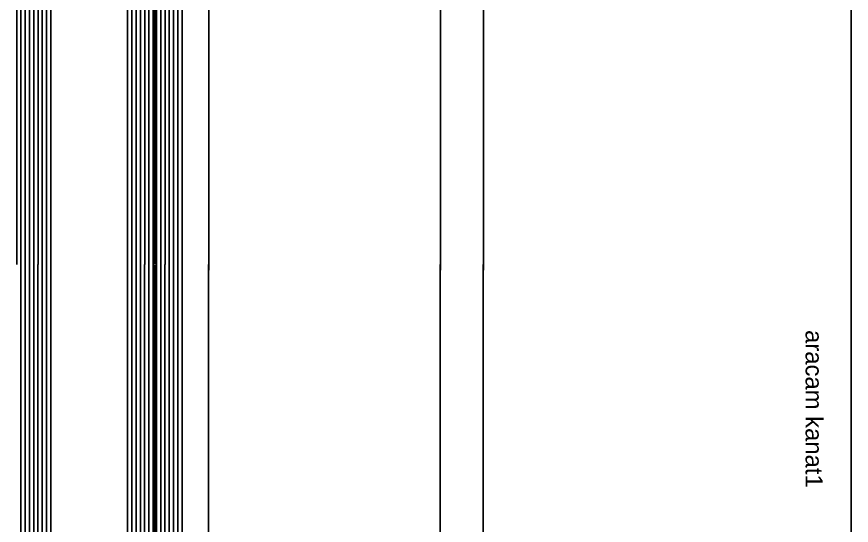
# Model space of a CAD drawing. Header units: inches. Extents: x -772 to 6765, y -813 to 4093.
# Drawn here: x -66.63 to -47.07, y 240.51 to 252.44 of the extents above; entities that cross this region are included whole.
import ezdxf

# ---------------------------------------------------------------- set-up
doc = ezdxf.new("R2010")
doc.units = ezdxf.units.IN
doc.header["$MEASUREMENT"] = 0
doc.linetypes.add('HIDDEN2', pattern=[0.1875, 0.125, -0.0625])
for name, color, linetype in [('aksoy_bant', 1, 'Continuous'), ('aksoy_block', 7, 'Continuous'), ('aksoy_detaytarama', 252, 'Continuous'), ('aksoy_kapali', 3, 'Continuous'), ('aksoy_silikon', 1, 'Continuous'), ('H_FAC_Cam', 153, 'Continuous'), ('H_FAC_Giydirme', 100, 'Continuous'), ('H_GEN_Greyscale1', 251, 'Continuous')]:
    doc.layers.add(name, color=color, linetype=linetype)
doc.styles.get("Standard").update_dxf_attribs({"font": 'arial.ttf'})

# ---------------------------------------------------------------- blocks, each defined once
blk = doc.blocks.new('C4a')
at = {"layer": 'aksoy_detaytarama'}
h = blk.add_hatch(dxfattribs=at)
h.set_pattern_fill('DOTS', color=256, scale=0.3)
h.set_pattern_definition([(0, (-6102.7721, -5232.4901), (0.238125, 0.47625), [0, -0.47625])])
edge = h.paths.add_edge_path()
edge.add_arc((-20.09, 0.98), 0.4, 135, 180, ccw=False)
edge.add_line((-20.37, 1.26), (-18.6, 3.02))
edge.add_arc((-18.32, 2.74), 0.4, 90, 135, ccw=False)
edge.add_line((-18.32, 3.14), (-18.32, 3.39))
edge.add_line((-18.32, 3.39), (-28.05, 3.39))
edge.add_arc((-84.01, -5.61), 56.68, -9.1366, 9.1366, ccw=False)
edge.add_line((-28.05, -14.61), (-18.32, -14.61))
edge.add_line((-18.32, -14.61), (-18.32, -14.36))
edge.add_arc((-18.32, -13.96), 0.4, 225, 270, ccw=False)
edge.add_line((-18.6, -14.24), (-20.37, -12.48))
edge.add_arc((-20.09, -12.19), 0.4, 180, 225, ccw=False)
edge.add_line((-20.49, -12.19), (-20.49, 0.98))
at = {"layer": 'aksoy_bant'}
for points in [[(-18.32, 3.39), (-13.79, 3.39), (-13.79, 3.14), (-18.32, 3.14)], [(-18.32, -14.36), (-13.79, -14.36), (-13.79, -14.61), (-18.32, -14.61)]]:
    blk.add_lwpolyline(points, close=True, dxfattribs=at)
at = {"layer": 'aksoy_detaytarama'}
for p, q in [((-29.05, 15.15), (120.95, 15.15)), ((-29.05, 14.15), (120.95, 14.15)), ((-29.05, 13.15), (120.95, 13.15)), ((-29.05, 12.15), (120.95, 12.15)), ((-29.05, 11.15), (120.95, 11.15)), ((-29.05, 8.39), (120.95, 8.39)), ((-29.05, 7.39), (120.95, 7.39)), ((-29.05, 6.39), (120.95, 6.39)), ((-29.05, 5.39), (120.95, 5.39)), ((-29.05, 4.39), (120.95, 4.39)), ((-44.05, -15.61), (120.95, -15.61)), ((-44.05, -16.61), (120.95, -16.61)), ((-44.05, -17.61), (120.95, -17.61)), ((-44.05, -18.61), (120.95, -18.61)), ((-44.05, -19.61), (120.95, -19.61)), ((-44.05, -20.61), (120.95, -20.61)), ((-44.05, -21.61), (120.95, -21.61))]:
    blk.add_line(p, q, dxfattribs=at)
at = {"layer": 'aksoy_detaytarama', "linetype": 'HIDDEN2', "const_width": 0.76}
blk.add_lwpolyline([(120.95, 9.77), (-28.05, 9.77)], dxfattribs=at)
at = {"layer": 'aksoy_silikon', "lineweight": 20, "flags": 128}
blk.add_lwpolyline([(-20.49, 0.98, -0.198912), (-20.37, 1.26), (-18.6, 3.02, -0.198912), (-18.32, 3.14), (-18.32, 3.39), (-28.05, 3.39, -0.079901), (-28.05, -14.61), (-18.32, -14.61), (-18.32, -14.36, -0.198912), (-18.6, -14.24), (-20.37, -12.48, -0.198912), (-20.49, -12.19)], format="xyb", close=True, dxfattribs=at)
at = {"layer": 'H_FAC_Cam'}
for points in [[(120.95, 16.15), (-28.05, 16.15), (-29.05, 15.15), (-29.05, 11.15), (-28.05, 10.15), (120.95, 10.15)], [(120.95, 9.39), (-28.05, 9.39), (-29.05, 8.39), (-29.05, 4.39), (-28.05, 3.39), (120.95, 3.39)], [(120.95, -14.61), (-43.05, -14.61), (-44.05, -15.61), (-44.05, -21.61), (-43.05, -22.61), (120.95, -22.61)]]:
    blk.add_lwpolyline(points, dxfattribs=at)
at = {"layer": 'H_FAC_Giydirme', "ltscale": 10}
for points in [[(-13.79, 3.14), (-18.32, 3.14, 0.198912), (-18.6, 3.02), (-20.37, 1.26, 0.198912), (-20.49, 0.98), (-20.49, -12.19, 0.198912), (-20.37, -12.48), (-18.6, -14.24, 0.198912), (-18.32, -14.36), (-13.79, -14.36, 0.414214), (-13.49, -14.06), (-13.49, 2.84, 0.414214)], [(-19.29, 0.92, 0.198912), (-19.59, 0.21), (-19.59, -11.43, 0.198912), (-19.29, -12.14), (-18.37, -13.07, 0.198912), (-17.66, -13.36), (-15.29, -13.36, 0.414214), (-14.79, -12.86), (-14.79, 1.64, 0.414214), (-15.29, 2.14), (-17.66, 2.14, 0.198912), (-18.37, 1.85)]]:
    blk.add_lwpolyline(points, format="xyb", close=True, dxfattribs=at)
at = {"layer": 'aksoy_kapali', "ltscale": 0.5}
blk.add_text('C4a', height=2, dxfattribs=at).set_placement((-11.36, 0.43))
blk = doc.blocks.new('dt-p103')
at = {"layer": 'H_GEN_Greyscale1'}
for p, q in [((191.3, 4.86), (25.5, 4.86)), ((80.5, -81.38), (191.3, -81.38)), ((84, -91.45), (191.3, -91.45)), ((73.3, -145.75), (191.3, -145.75))]:
    blk.add_line(p, q, dxfattribs=at)
at = {"layer": 'aksoy_block'}
blk.add_blockref('C4a', (69.05, -168.14), dxfattribs=at)
blk = doc.blocks.new('*U212')
at = {"layer": 'aksoy_detaytarama'}
for p, q in [((-57.32, -140.99), (625.18, -140.99)), ((-57.32, -141.99), (625.18, -141.99)), ((-57.32, -142.99), (625.18, -142.99)), ((-57.32, -143.99), (625.18, -143.99)), ((-57.32, -144.99), (625.18, -144.99)), ((-57.32, -147.75), (625.18, -147.75)), ((-57.32, -148.75), (625.18, -148.75)), ((-57.32, -149.75), (625.18, -149.75)), ((-57.32, -150.75), (625.18, -150.75)), ((-57.32, -151.75), (625.18, -151.75)), ((-57.32, -171.75), (625.18, -171.75)), ((-57.32, -172.75), (625.18, -172.75)), ((-57.32, -173.75), (625.18, -173.75)), ((-57.32, -174.75), (625.18, -174.75)), ((-57.32, -175.75), (625.18, -175.75)), ((-57.32, -176.75), (625.18, -176.75)), ((-57.32, -177.75), (625.18, -177.75))]:
    blk.add_line(p, q, dxfattribs=at)
at = {"layer": 'aksoy_detaytarama', "linetype": 'HIDDEN2', "const_width": 0.76}
blk.add_lwpolyline([(625.18, -146.37), (-57.32, -146.37)], dxfattribs=at)
at = {"layer": 'H_FAC_Cam'}
for points in [[(625.18, -139.99), (-57.32, -139.99)], [(-57.32, -145.99), (625.18, -145.99)], [(625.18, -146.75), (-57.32, -146.75)], [(-57.32, -152.75), (625.18, -152.75)], [(625.18, -170.75), (-57.32, -170.75)]]:
    blk.add_lwpolyline(points, dxfattribs=at)
at = {"layer": 'H_GEN_Greyscale1'}
for p, q in [((625.18, 16.86), (-57.32, 16.86)), ((-57.32, -69.39), (625.18, -69.39)), ((-57.32, -79.45), (625.18, -79.45)), ((-57.32, -133.75), (625.18, -133.75))]:
    blk.add_line(p, q, dxfattribs=at)
at = {"layer": 'aksoy_kapali', "ltscale": 0.5}
blk.add_text('aracam kanat1', height=4, dxfattribs=at).set_placement((-41.94, 6.16))

msp = doc.modelspace()

# ---------------------------------------------------------------- block references
at = {"layer": 'aksoy_block'}
for name, p, xscale, yscale, zscale, rotation in [('dt-p103', (-47.551, 265.625), 0.1000000000000014, 0.1000000000000014, 0.1000000000000014, 269.9990483270241), ('*U212', (-48.753, 240.893), 0.1, 0.1, 0.1, 270)]:
    msp.add_blockref(name, p, dxfattribs=dict(at, xscale=xscale, yscale=yscale, zscale=zscale, rotation=rotation))

doc.saveas('drawing.dxf')
